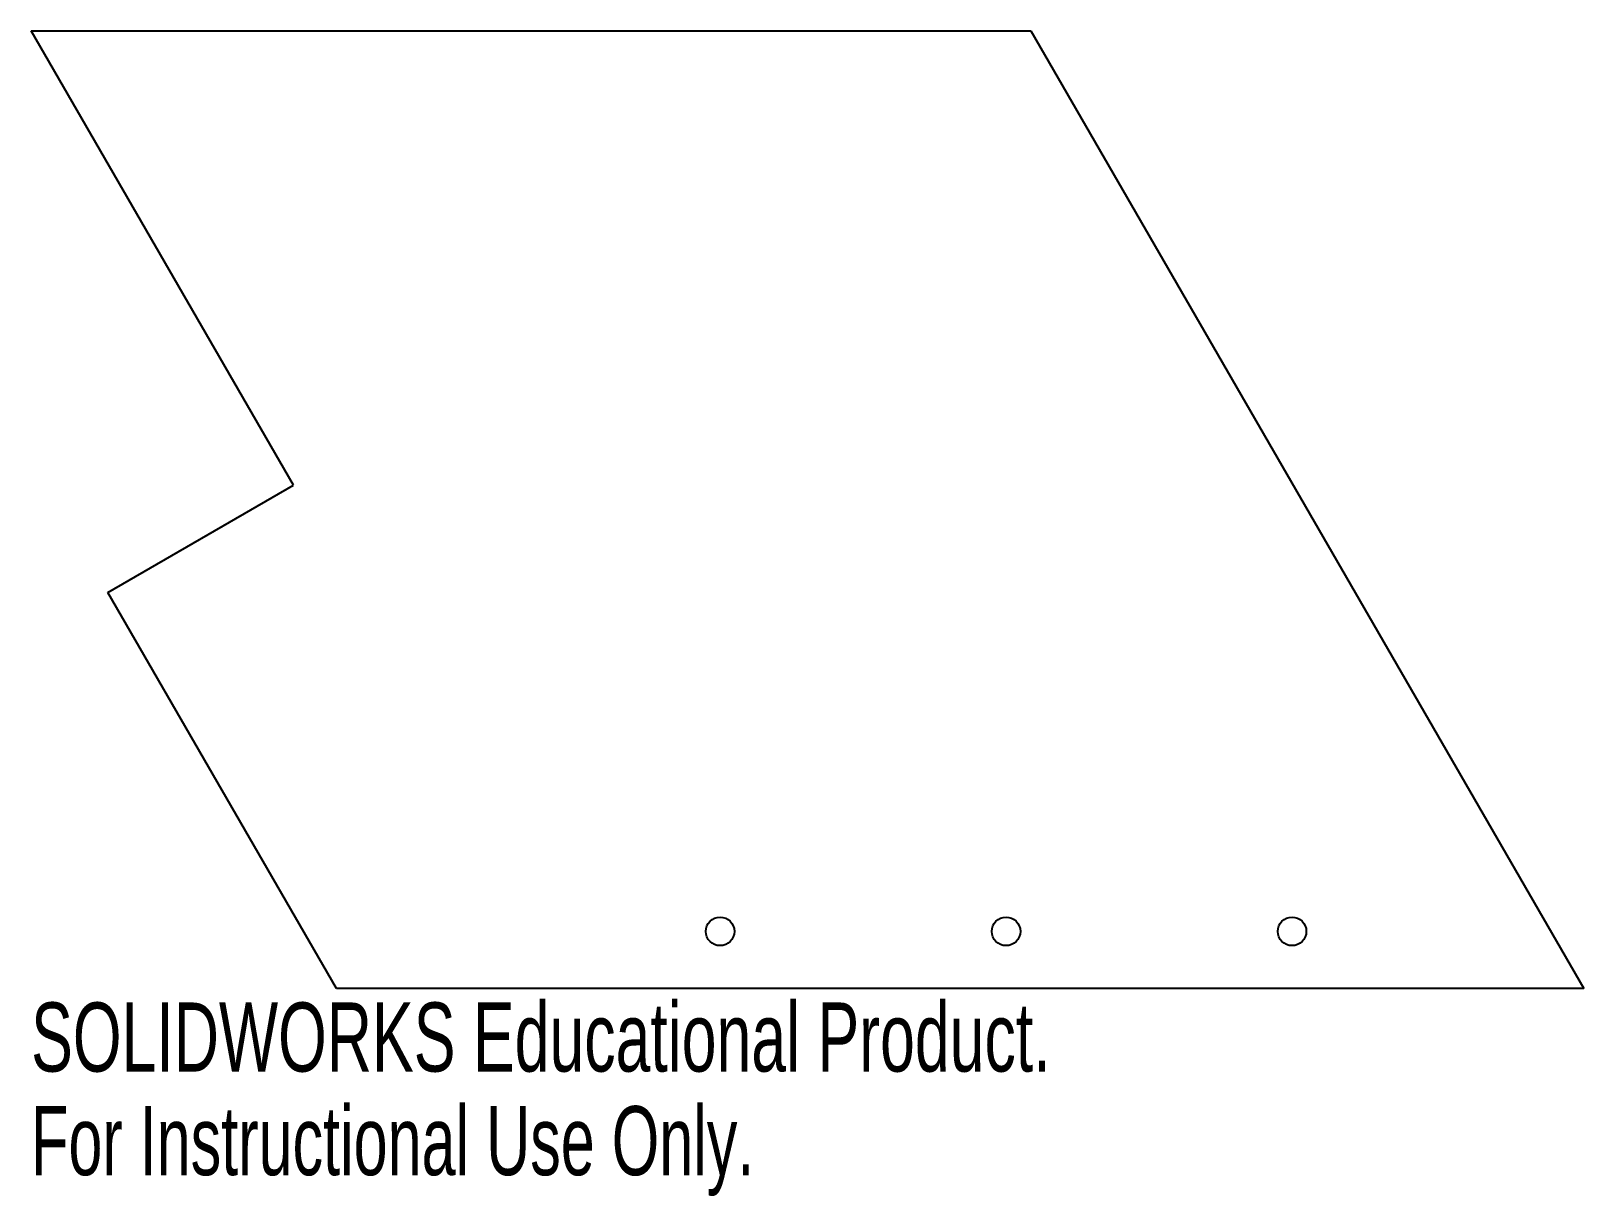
# Model space of a CAD drawing. Extents: x -32 to 77, y -53 to 29.
import ezdxf
from ezdxf.enums import TextEntityAlignment as Align

# ---------------------------------------------------------------- set-up
doc = ezdxf.new("R2010")
doc.units = 0
doc.layers.get('0').update_dxf_attribs({"linetype": 'CONTINUOUS'})

msp = doc.modelspace()

# ---------------------------------------------------------------- linework, layer by layer
at = {"color": 7, "linetype": 'CONTINUOUS'}
for p, q in [((-32.05, 28.83), (37.87, 28.83)), ((-13.7, -2.96), (-32.05, 28.83)), ((37.87, 28.83), (76.56, -38.17)), ((-26.69, -10.46), (-13.7, -2.96)), ((-10.69, -38.17), (-26.69, -10.46)), ((76.56, -38.17), (-10.69, -38.17))]:
    msp.add_line(p, q, dxfattribs=at)
for centre in [(16.14, -34.17), (36.14, -34.17), (56.14, -34.17)]:
    msp.add_circle(centre, 1, dxfattribs=at)

# ---------------------------------------------------------------- texts
for s, width, p in [('SOLIDWORKS Educational Product.', 0.677419, (-32.05, -45.43)), ('For Instructional Use Only.', 0.661111, (-32.05, -52.68))]:
    msp.add_text(s, height=4.8336, dxfattribs=dict(at, width=width)).set_placement(p, align=Align.BOTTOM_LEFT)

doc.saveas('drawing.dxf')
